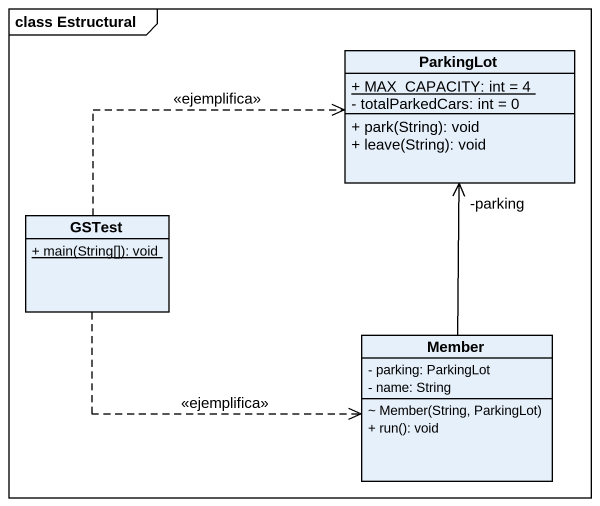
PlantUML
@startuml
mainframe class Estructural
hide circle
hide empty members
skinparam classAttributeIconSize 0
class ParkingLot {
  {static} + MAX_CAPACITY: int = 4
  - totalParkedCars: int = 0
  + park(String): void
  + leave(String): void
}
class GSTest {
  {static} + main(String[]): void
}
class Member {
  - parking: ParkingLot
  - name: String
  ~ Member(String, ParkingLot)
  + run(): void
}
GSTest .right.> ParkingLot : <<ejemplifica>>
GSTest .right.> Member : <<ejemplifica>>
Member -up-> "-parking" ParkingLot
@enduml
